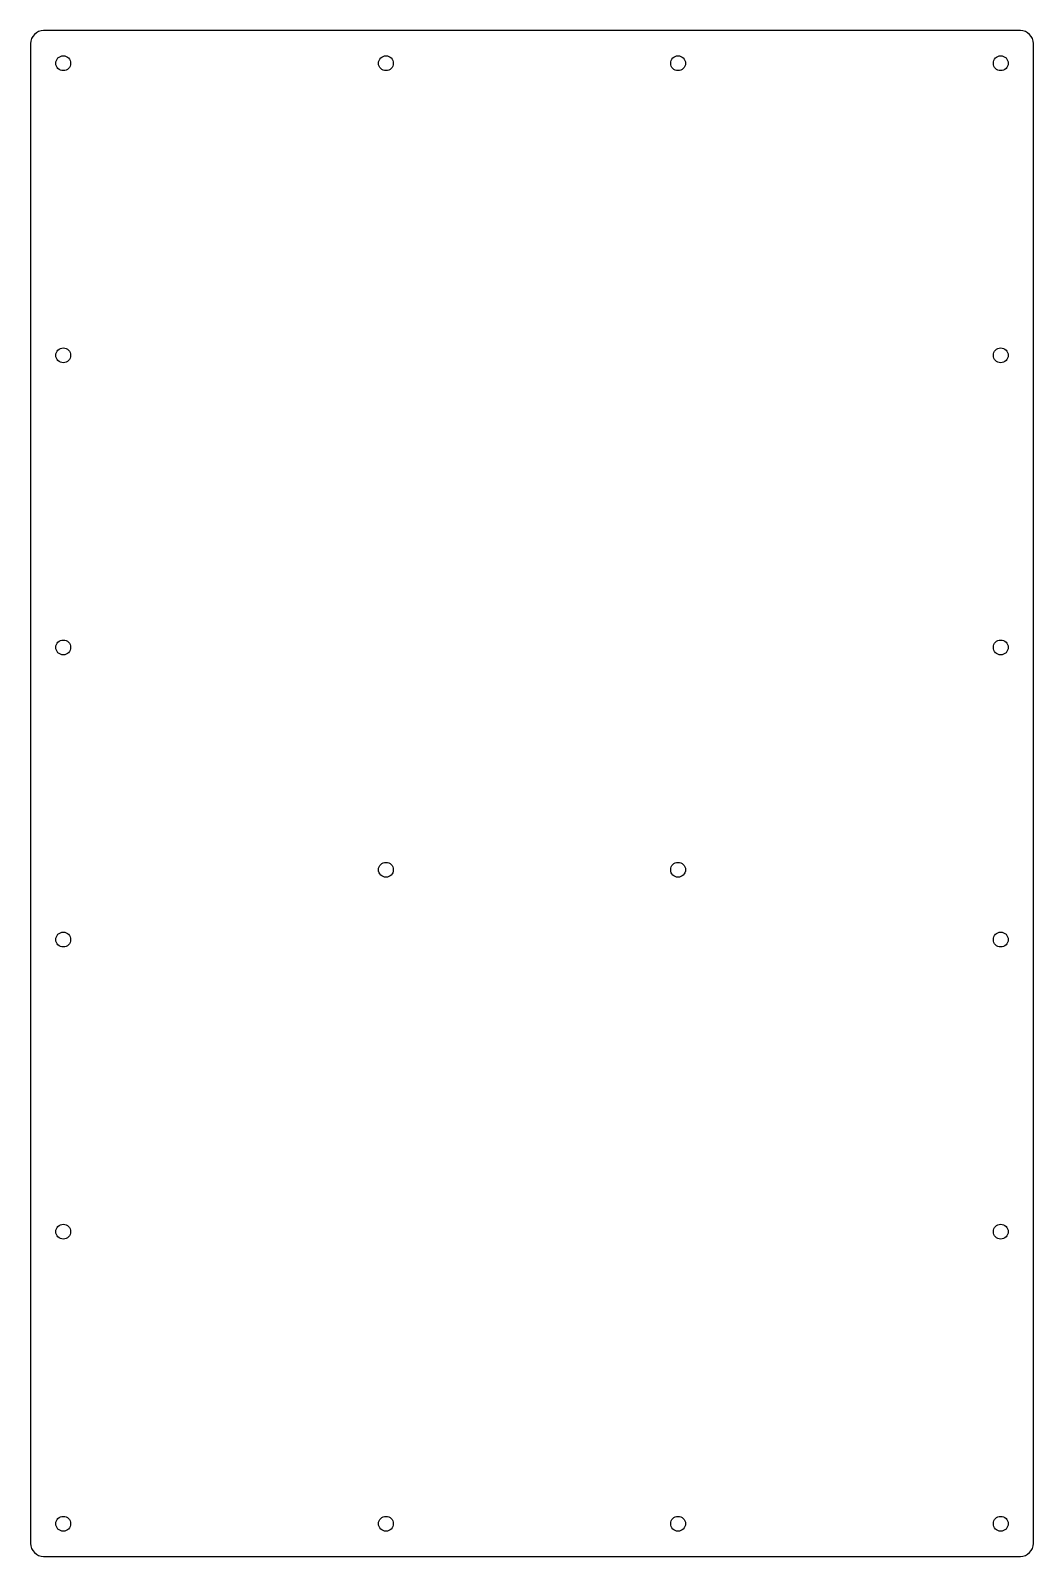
# Model space of a CAD drawing. Header units: millimetres. Extents: x 0 to 230, y 0 to 350.
import ezdxf

# ---------------------------------------------------------------- set-up
doc = ezdxf.new("R2010")
doc.units = ezdxf.units.MM
doc.layers.get('0').update_dxf_attribs({"linetype": 'CONTINUOUS'})

msp = doc.modelspace()

# ---------------------------------------------------------------- linework, layer by layer
msp.add_lwpolyline([(3, 350, 0.414214), (0, 347), (0, 3, 0.414214), (3, 0), (227, 0, 0.414214), (230, 3), (230, 347, 0.414214), (227, 350)], format="xyb", close=True)
for centre in [(7.5, 342.5), (81.5, 342.5), (148.5, 342.5), (222.5, 342.5), (7.5, 275.5), (222.5, 275.5), (7.5, 208.5), (222.5, 208.5), (81.5, 157.5), (148.5, 157.5), (7.5, 141.5), (222.5, 141.5), (7.5, 74.5), (222.5, 74.5), (7.5, 7.5), (81.5, 7.5), (148.5, 7.5), (222.5, 7.5)]:
    msp.add_circle(centre, 1.7)

doc.saveas('drawing.dxf')
